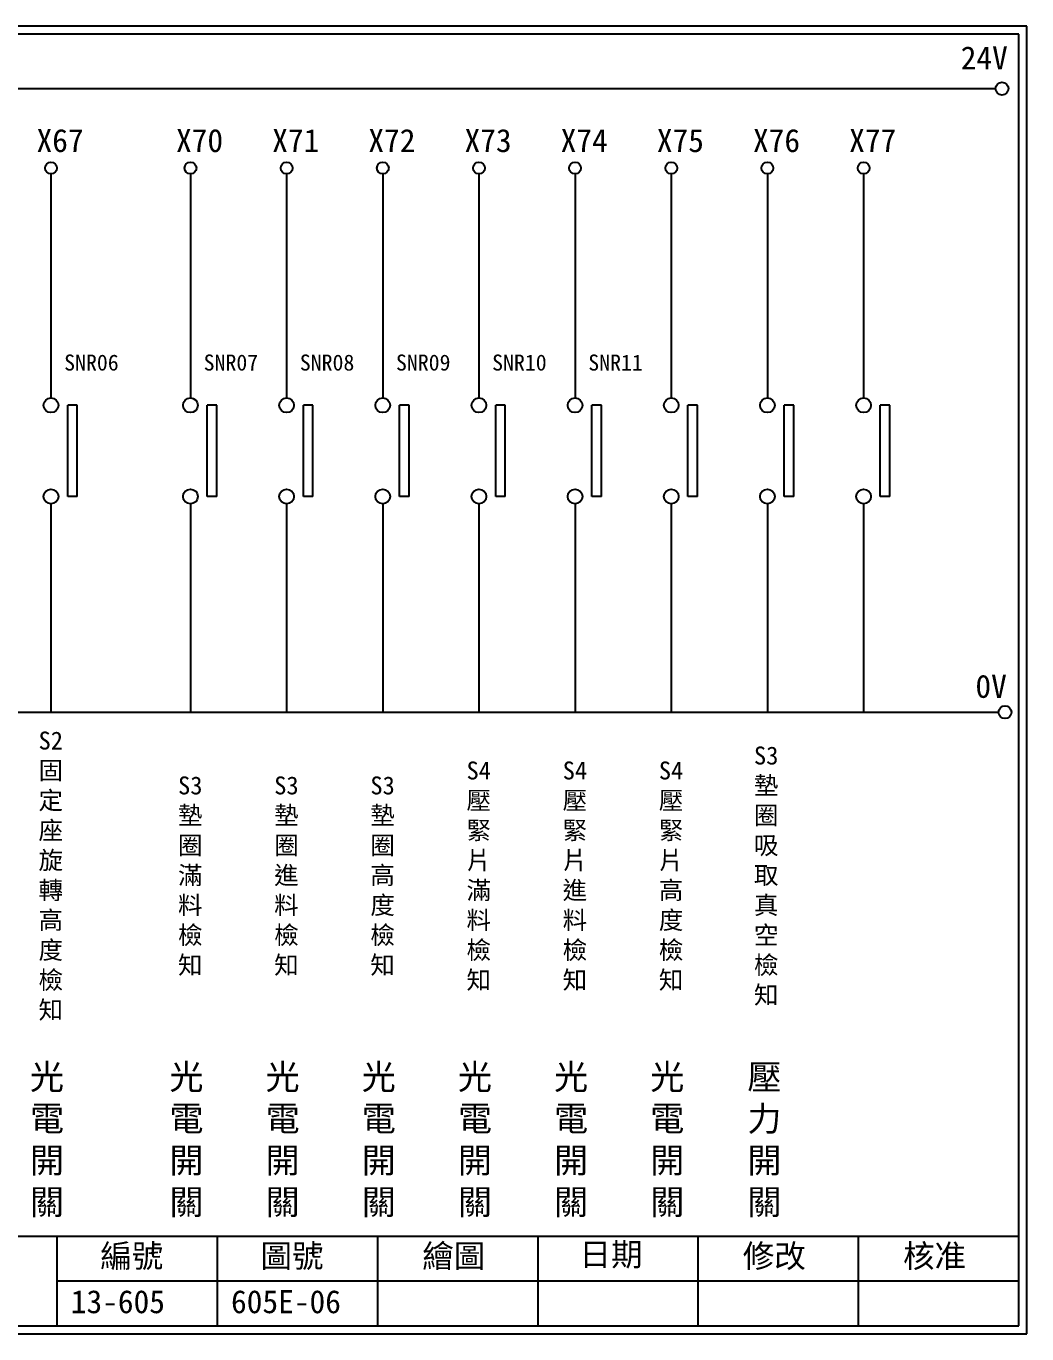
# Model space of a CAD drawing. Extents: x 325 to 612, y 3 to 207.
# Drawn here: x 456.2 to 612.3, y 3 to 207 of the extents above; entities that cross this region are included whole.
import ezdxf

# ---------------------------------------------------------------- set-up
doc = ezdxf.new("R2010")
doc.units = 0
doc.layers.get('0').update_dxf_attribs({"linetype": 'CONTINUOUS'})
doc.layers.add('圖框層', color=7, linetype='CONTINUOUS')
doc.layers.add('標尺寸層', color=3, linetype='CONTINUOUS')
doc.styles.add('CNS', font='romanc.shx', dxfattribs={"bigfont": 'chineset.shx'})
doc.styles.add('STSL', font='KAIU.TTF')

msp = doc.modelspace()

# ---------------------------------------------------------------- linework, layer by layer
for p, q in [((464.2, 147.84), (462.7, 147.84)), ((485.96, 147.84), (484.46, 147.84)), ((500.96, 147.84), (499.46, 147.84)), ((515.96, 147.84), (514.46, 147.84)), ((530.96, 147.84), (529.46, 147.84)), ((545.96, 147.84), (544.46, 147.84)), ((560.96, 147.84), (559.46, 147.84)), ((575.96, 147.84), (574.46, 147.84)), ((590.96, 147.84), (589.46, 147.84)), ((464.2, 133.61), (462.7, 133.61)), ((485.96, 133.61), (484.46, 133.61)), ((500.96, 133.61), (499.46, 133.61)), ((515.96, 133.61), (514.46, 133.61)), ((530.96, 133.61), (529.46, 133.61)), ((545.96, 133.61), (544.46, 133.61)), ((560.96, 133.61), (559.46, 133.61)), ((575.96, 133.61), (574.46, 133.61)), ((590.96, 133.61), (589.46, 133.61))]:
    msp.add_line(p, q)
for centre in [(608.44, 197.22), (608.92, 99.96)]:
    msp.add_circle(centre, 1)
at = {"layer": '圖框層', "color": 7}
for p, q in [((612.32, 206.97), (325.32, 206.97)), ((612.32, 3), (612.32, 206.97)), ((611.07, 205.72), (326.57, 205.72)), ((611.07, 4.25), (611.07, 205.72)), ((326.57, 18.25), (611.07, 18.25)), ((461.07, 4.25), (461.07, 18.25)), ((486.07, 4.25), (486.07, 18.25)), ((511.07, 4.25), (511.07, 18.25)), ((536.07, 4.25), (536.07, 18.25)), ((561.07, 4.25), (561.07, 18.25)), ((586.07, 4.25), (586.07, 18.25)), ((461.07, 11.25), (611.07, 11.25)), ((326.57, 4.25), (611.07, 4.25)), ((325.32, 3), (612.32, 3))]:
    msp.add_line(p, q, dxfattribs=at)
at = {"layer": '標尺寸層', "color": 7}
for p, q in [((329.84, 197.22), (607.44, 197.22)), ((460.09, 183.91), (460.09, 148.99)), ((481.85, 183.91), (481.85, 148.99)), ((496.85, 183.91), (496.85, 148.99)), ((511.85, 183.91), (511.85, 148.99)), ((526.85, 183.91), (526.85, 148.99)), ((541.85, 183.91), (541.85, 148.99)), ((556.85, 183.91), (556.85, 148.99)), ((571.85, 183.91), (571.85, 148.99)), ((586.85, 183.91), (586.85, 148.99)), ((462.7, 133.61), (462.7, 147.84)), ((464.2, 133.61), (464.2, 147.84)), ((484.46, 133.61), (484.46, 147.84)), ((485.96, 133.61), (485.96, 147.84)), ((499.46, 133.61), (499.46, 147.84)), ((500.96, 133.61), (500.96, 147.84)), ((514.46, 133.61), (514.46, 147.84)), ((515.96, 133.61), (515.96, 147.84)), ((529.46, 133.61), (529.46, 147.84)), ((530.96, 133.61), (530.96, 147.84)), ((544.46, 133.61), (544.46, 147.84)), ((545.96, 133.61), (545.96, 147.84)), ((559.46, 133.61), (559.46, 147.84)), ((560.96, 133.61), (560.96, 147.84)), ((574.46, 133.61), (574.46, 147.84)), ((575.96, 133.61), (575.96, 147.84)), ((589.46, 133.61), (589.46, 147.84)), ((590.96, 133.61), (590.96, 147.84)), ((460.09, 132.46), (460.09, 99.96)), ((481.85, 132.46), (481.85, 99.96)), ((496.85, 132.46), (496.85, 99.96)), ((511.85, 132.46), (511.85, 99.96)), ((526.85, 132.46), (526.85, 99.96)), ((541.85, 132.46), (541.85, 99.96)), ((556.85, 132.46), (556.85, 99.96)), ((571.85, 132.46), (571.85, 99.96)), ((586.85, 132.46), (586.85, 99.96)), ((330.05, 99.96), (607.92, 99.96))]:
    msp.add_line(p, q, dxfattribs=at)
for centre, radius in [((460.09, 184.83), 0.92), ((481.85, 184.83), 0.92), ((496.85, 184.83), 0.92), ((511.85, 184.83), 0.92), ((526.85, 184.83), 0.92), ((541.85, 184.83), 0.92), ((556.85, 184.83), 0.92), ((571.85, 184.83), 0.92), ((586.85, 184.83), 0.92), ((460.09, 147.84), 1.15), ((481.85, 147.84), 1.15), ((496.85, 147.84), 1.15), ((511.85, 147.84), 1.15), ((526.85, 147.84), 1.15), ((541.85, 147.84), 1.15), ((556.85, 147.84), 1.15), ((571.85, 147.84), 1.15), ((586.85, 147.84), 1.15), ((460.09, 133.61), 1.15), ((481.85, 133.61), 1.15), ((496.85, 133.61), 1.15), ((511.85, 133.61), 1.15), ((526.85, 133.61), 1.15), ((541.85, 133.61), 1.15), ((556.85, 133.61), 1.15), ((571.85, 133.61), 1.15), ((586.85, 133.61), 1.15)]:
    msp.add_circle(centre, radius, dxfattribs=at)

# ---------------------------------------------------------------- texts
at = {"layer": '圖框層', "color": 4, "style": 'STSL'}
for s, height, p in [('24V', 3.6, (602, 200.22)), ('X67', 3.6, (457.84, 187.33)), ('X70', 3.6, (479.6, 187.33)), ('X71', 3.6, (494.6, 187.33)), ('X72', 3.6, (509.6, 187.33)), ('X73', 3.6, (524.6, 187.33)), ('X74', 3.6, (539.6, 187.33)), ('X75', 3.6, (554.6, 187.33)), ('X76', 3.6, (569.6, 187.33)), ('X77', 3.6, (584.6, 187.33)), ('SNR06', 2.5, (462.15, 153.25)), ('SNR07', 2.5, (483.91, 153.25)), ('SNR08', 2.5, (498.91, 153.25)), ('SNR09', 2.5, (513.91, 153.25)), ('SNR10', 2.5, (528.91, 153.25)), ('SNR11', 2.5, (543.91, 153.25)), ('0V', 3.6, (604.3, 102.2)), ('編號', 3.6, (467.78, 13.34)), ('圖號', 3.6, (492.78, 13.34)), ('繪圖', 3.6, (518.01, 13.34)), ('日期', 3.6, (542.54, 13.59)), ('修改', 3.6, (568.01, 13.34)), ('核准', 3.6, (593.01, 13.34)), ('13-605', 3.6, (463.18, 6.22)), ('605E-06', 3.6, (488.18, 6.22))]:
    msp.add_text(s, height=height, dxfattribs=at).set_placement(p)
at = {"layer": '標尺寸層', "color": 7, "width": 4.9608, "attachment_point": 5, "style": 'CNS'}
for s, insert, char_height in [('{\\fDFKai-SB|b0|i0|c136|p65;S2固定座旋轉高度檢知}', (460.06, 74.39), 2.8), ('{\\fDFKai-SB|b0|i0|c136|p65;S3墊圈吸取真空檢知}', (571.66, 74.39), 2.8), ('{\\fDFKai-SB|b0|i0|c136|p65;S4壓緊片滿料檢知}', (526.82, 74.39), 2.8), ('{\\fDFKai-SB|b0|i0|c136|p65;S4壓緊片進料檢知}', (541.82, 74.39), 2.8), ('{\\fDFKai-SB|b0|i0|c136|p65;S4壓緊片高度檢知}', (556.82, 74.39), 2.8), ('{\\fDFKai-SB|b0|i0|c136|p65;S3墊圈滿料檢知}', (481.82, 74.39), 2.8), ('{\\fDFKai-SB|b0|i0|c136|p65;S3墊圈進料檢知}', (496.82, 74.39), 2.8), ('{\\fDFKai-SB|b0|i0|c136|p65;S3墊圈高度檢知}', (511.82, 74.39), 2.8), ('{\\fDFKai-SB|b0|i0|c136|p65;光電開關}', (459.47, 33.11), 3.9), ('{\\fDFKai-SB|b0|i0|c136|p65;光電開關}', (481.23, 33.11), 3.9), ('{\\fDFKai-SB|b0|i0|c136|p65;光電開關}', (496.23, 33.11), 3.9), ('{\\fDFKai-SB|b0|i0|c136|p65;光電開關}', (511.23, 33.11), 3.9), ('{\\fDFKai-SB|b0|i0|c136|p65;光電開關}', (526.23, 33.11), 3.9), ('{\\fDFKai-SB|b0|i0|c136|p65;光電開關}', (541.23, 33.11), 3.9), ('{\\fDFKai-SB|b0|i0|c136|p65;光電開關}', (556.23, 33.11), 3.9), ('{\\fDFKai-SB|b0|i0|c136|p65;壓力開關}', (571.38, 33.11), 3.9)]:
    msp.add_mtext(s, dxfattribs=dict(at, insert=insert, char_height=char_height))

doc.saveas('drawing.dxf')
